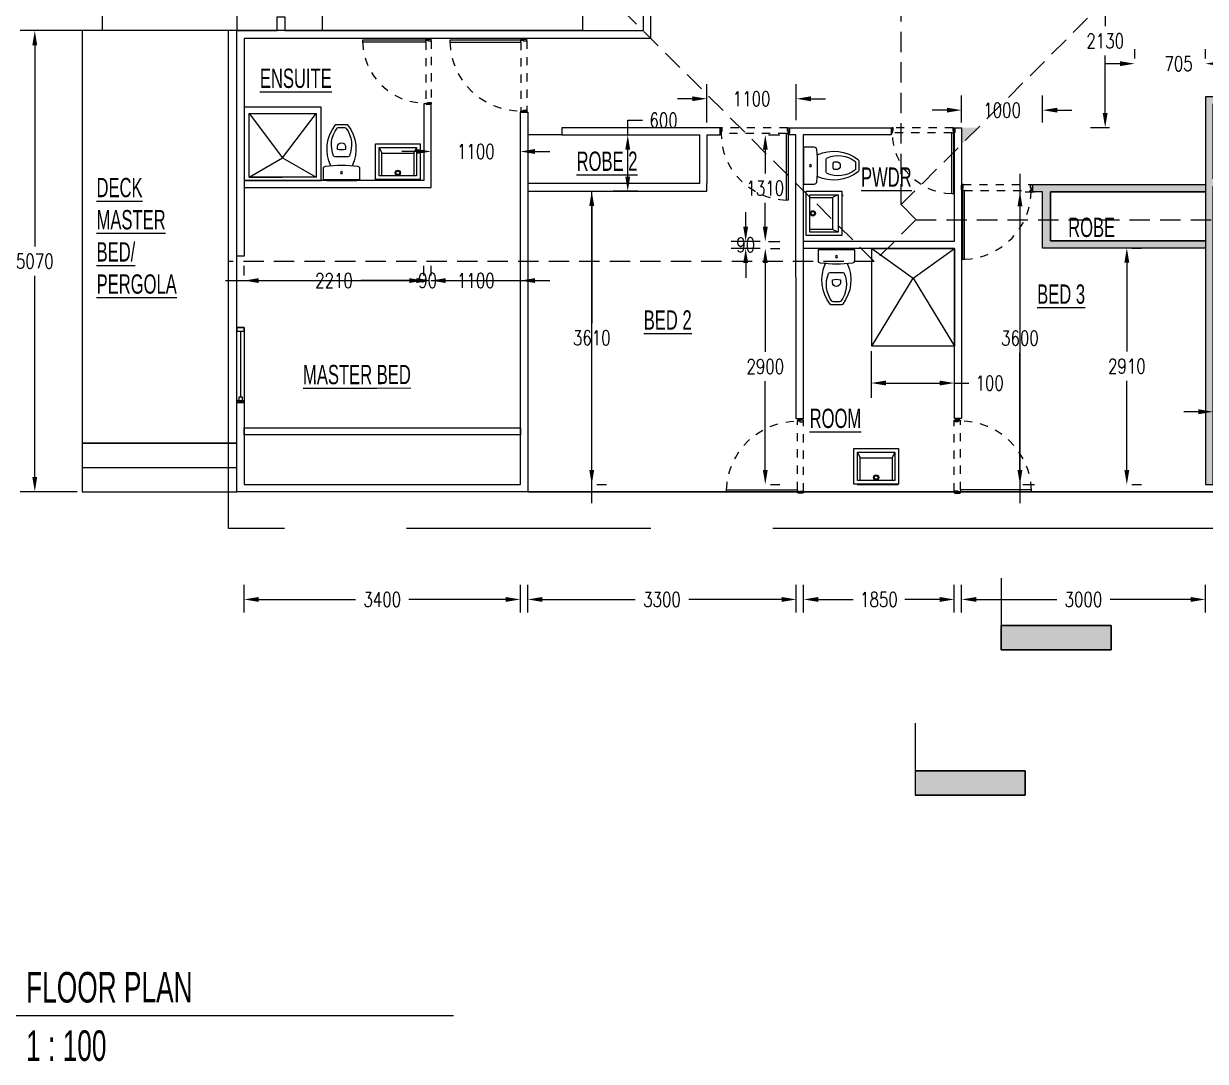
# Model space of a CAD drawing. Header units: inches. Extents: x 26998 to 46838, y -509 to 4343.
# Drawn here: x 38008.76 to 38023.27, y 891.99 to 904.74 of the extents above; entities that cross this region are included whole.
import ezdxf

# ---------------------------------------------------------------- set-up
doc = ezdxf.new("R2010")
doc.units = ezdxf.units.IN
doc.header["$LTSCALE"] = 0.5
doc.header["$MEASUREMENT"] = 0
for name, pattern in [('ACAD_ISO08W100', [36, 24, -3, 6, -3]), ('DASHED', [0.75, 0.5, -0.25]), ('HIDDEN2', [0.1875, 0.125, -0.0625]), ('HIDDEN4', [0.09375, 0.0625, -0.03125])]:
    doc.linetypes.add(name, pattern=pattern)
doc.layers.get('Defpoints').update_dxf_attribs({"color": 140})
for name, color, linetype in [('A-MUROS', 1, 'Continuous'), ('A-NOMBRE_MATERIAL', 4, 'Continuous'), ('NUEVO DIBUJO', 2, 'Continuous'), ('OP-PROY 1', 8, 'HIDDEN4'), ('OP-PROY 2', 1, 'HIDDEN4')]:
    doc.layers.add(name, color=color, linetype=linetype)
doc.styles.get("Standard").update_dxf_attribs({"font": 'romans.shx', "width": 0.75})
doc.dimstyles.get("Standard").update_dxf_attribs({"dimtxt": 0.18, "dimasz": 0.18, "dimexe": 0.18, "dimexo": 0.0625, "dimgap": 0.09, "dimtad": 0, "dimtih": 1, "dimtoh": 1, "dimdec": 4, "dimzin": 0, "dimdsep": 46, "dimtxsty": 'Standard', "dimcen": 0.09, "dimadec": 0, "dimazin": 0, "dimtfac": 1, "dimtdec": 4, "dimtofl": 0, "dimtmove": 0, "dimatfit": 3, "dimfxl": 1, "dimtolj": 1, "dimtzin": 0, "dimarcsym": 0})

# ---------------------------------------------------------------- blocks, each defined once
blk = doc.blocks.new('wc')
at = {"layer": 'A-NOMBRE_MATERIAL'}
blk.add_lwpolyline([(3815.26, 8922.86, 0.282054), (3792.38, 8920.24, 0.230623), (3792.04, 8919.53), (3792.04, 8914.14, 0.230623), (3792.38, 8913.44, 0.282054), (3815.26, 8910.81)], format="xyb", dxfattribs=at)
for points in [[(3815.56, 8925.92, -0.379717), (3816.89, 8927.1), (3822.83, 8927.1), (3822.83, 8906.58), (3816.89, 8906.58, -0.379717), (3815.56, 8907.76, -0.059669)], [(3809.66, 8912.45, 0.301967), (3810.2, 8913.27), (3810.2, 8920.41, 0.301967), (3809.66, 8921.23, 0.26573), (3794.18, 8919.34, 0.236687), (3793.83, 8918.62), (3793.83, 8915.06, 0.236687), (3794.18, 8914.34, 0.26573)], [(3804.59, 8914.61), (3806.07, 8914.61, 0.131931), (3806.07, 8919.07), (3804.59, 8919.07, 1)]]:
    blk.add_lwpolyline(points, format="xyb", close=True, dxfattribs=at)
blk.add_circle((3819, 8916.83), 0.567, dxfattribs=at)
blk.add_arc((3891.4, 8916.84), 76.38, 172.2786, 172.2821, dxfattribs=at)
blk = doc.blocks.new('lavabo')
at = {"layer": 'A-NOMBRE_MATERIAL'}
for p, q in [((3727.56, 8883.29), (3746.3, 8883.29)), ((3727.56, 8868.29), (3727.56, 8883.29)), ((3729.06, 8881.79), (3744.8, 8881.79)), ((3729.06, 8869.79), (3729.06, 8881.79)), ((3730.17, 8872.22), (3730.17, 8881.79)), ((3743.7, 8881.79), (3743.7, 8872.22)), ((3744.8, 8881.79), (3744.8, 8869.79)), ((3746.3, 8883.29), (3746.3, 8868.29)), ((3729.06, 8869.79), (3730.17, 8872.22)), ((3743.7, 8872.22), (3730.17, 8872.22)), ((3744.8, 8869.79), (3743.7, 8872.22)), ((3746.3, 8868.29), (3727.56, 8868.29)), ((3744.8, 8869.79), (3729.06, 8869.79))]:
    blk.add_line(p, q, dxfattribs=at)
for radius in [1.12, 0.75]:
    blk.add_circle((3736.93, 8880.47), radius, dxfattribs=at)
blk = doc.blocks.new('*D444')
at = {"layer": 'Defpoints', "color": 0, "transparency": 16777216}
for p in [(38022.407, 904.244), (38023.275, 904.244), (38023.275, 904.244)]:
    blk.add_point(p, dxfattribs=at)
at = {"layer": 'NUEVO DIBUJO', "color": 0, "lineweight": -2, "transparency": 16777216}
for p, q in [((38022.407, 904.307), (38022.407, 904.424)), ((38023.275, 904.307), (38023.275, 904.424)), ((38022.227, 904.244), (38022.047, 904.244)), ((38023.455, 904.244), (38023.635, 904.244))]:
    blk.add_line(p, q, dxfattribs=at)
at = {"layer": 'NUEVO DIBUJO', "color": 0, "transparency": 16777216}
for points in [[(38022.227, 904.274), (38022.227, 904.214), (38022.407, 904.244)], [(38023.455, 904.274), (38023.455, 904.214), (38023.275, 904.244)]]:
    blk.add_solid(points, dxfattribs=at)
at = {"layer": 'NUEVO DIBUJO', "color": 0, "transparency": 16777216, "insert": (38022.945, 904.244), "char_height": 0.18, "attachment_point": 5}
blk.add_mtext('\\A1;705', dxfattribs=at)
blk = doc.blocks.new('*D445')
at = {"layer": 'Defpoints', "color": 0, "transparency": 16777216}
for p in [(38022.31, 901.979), (38022.31, 901.979), (38022.31, 899.073)]:
    blk.add_point(p, dxfattribs=at)
at = {"layer": 'NUEVO DIBUJO', "color": 0, "lineweight": -2, "transparency": 16777216}
for p, q in [((38022.373, 901.979), (38022.49, 901.979)), ((38022.31, 901.799), (38022.31, 900.706)), ((38022.31, 899.253), (38022.31, 900.346)), ((38022.373, 899.073), (38022.49, 899.073))]:
    blk.add_line(p, q, dxfattribs=at)
at = {"layer": 'NUEVO DIBUJO', "color": 0, "transparency": 16777216}
for points in [[(38022.28, 901.799), (38022.34, 901.799), (38022.31, 901.979)], [(38022.28, 899.253), (38022.34, 899.253), (38022.31, 899.073)]]:
    blk.add_solid(points, dxfattribs=at)
at = {"layer": 'NUEVO DIBUJO', "color": 0, "transparency": 16777216, "insert": (38022.31, 900.526), "char_height": 0.18, "attachment_point": 5}
blk.add_mtext('\\A1;2910', dxfattribs=at)
blk = doc.blocks.new('*D448')
at = {"layer": 'Defpoints', "color": 0, "transparency": 16777216}
for p in [(38014.861, 903.165), (38013.764, 902.905), (38014.861, 902.905)]:
    blk.add_point(p, dxfattribs=at)
at = {"layer": 'NUEVO DIBUJO', "color": 0, "lineweight": -2, "transparency": 16777216}
for p, q in [((38013.764, 902.968), (38013.764, 903.345)), ((38014.861, 902.968), (38014.861, 903.345)), ((38013.584, 903.165), (38013.404, 903.165)), ((38015.041, 903.165), (38015.221, 903.165))]:
    blk.add_line(p, q, dxfattribs=at)
at = {"layer": 'NUEVO DIBUJO', "color": 0, "transparency": 16777216}
for points in [[(38013.584, 903.195), (38013.584, 903.135), (38013.764, 903.165)], [(38015.041, 903.195), (38015.041, 903.135), (38014.861, 903.165)]]:
    blk.add_solid(points, dxfattribs=at)
at = {"layer": 'NUEVO DIBUJO', "color": 0, "transparency": 16777216, "insert": (38014.313, 903.165), "char_height": 0.18, "attachment_point": 5}
blk.add_mtext('\\A1;1100', dxfattribs=at)
blk = doc.blocks.new('*D449')
at = {"layer": 'Defpoints', "color": 0, "transparency": 16777216}
for p in [(38020.997, 902.67), (38020.997, 902.67), (38020.969, 899.073)]:
    blk.add_point(p, dxfattribs=at)
at = {"layer": 'NUEVO DIBUJO', "color": 0, "lineweight": -2, "transparency": 16777216}
for p, q in [((38021.06, 902.67), (38021.177, 902.67)), ((38020.997, 902.49), (38020.997, 901.052)), ((38020.997, 899.253), (38020.997, 900.692)), ((38021.031, 899.073), (38021.177, 899.073))]:
    blk.add_line(p, q, dxfattribs=at)
at = {"layer": 'NUEVO DIBUJO', "color": 0, "transparency": 16777216}
for points in [[(38020.967, 902.49), (38021.027, 902.49), (38020.997, 902.67)], [(38020.967, 899.253), (38021.027, 899.253), (38020.997, 899.073)]]:
    blk.add_solid(points, dxfattribs=at)
at = {"layer": 'NUEVO DIBUJO', "color": 0, "transparency": 16777216, "insert": (38020.997, 900.872), "char_height": 0.18, "attachment_point": 5}
blk.add_mtext('\\A1;3600', dxfattribs=at)
blk = doc.blocks.new('*D521')
at = {"layer": 'Defpoints', "color": 0, "transparency": 16777216}
for p in [(38021.276, 903.673), (38020.28, 903.457), (38021.276, 903.457)]:
    blk.add_point(p, dxfattribs=at)
at = {"layer": 'NUEVO DIBUJO', "color": 0, "lineweight": -2, "transparency": 16777216}
for p, q in [((38020.28, 903.52), (38020.28, 903.853)), ((38021.276, 903.52), (38021.276, 903.853)), ((38020.1, 903.673), (38019.92, 903.673)), ((38021.456, 903.673), (38021.636, 903.673))]:
    blk.add_line(p, q, dxfattribs=at)
at = {"layer": 'NUEVO DIBUJO', "color": 0, "transparency": 16777216}
for points in [[(38020.1, 903.703), (38020.1, 903.643), (38020.28, 903.673)], [(38021.456, 903.703), (38021.456, 903.643), (38021.276, 903.673)]]:
    blk.add_solid(points, dxfattribs=at)
at = {"layer": 'NUEVO DIBUJO', "color": 0, "transparency": 16777216, "insert": (38020.778, 903.673), "char_height": 0.18, "attachment_point": 5}
blk.add_mtext('\\A1;1000', dxfattribs=at)
blk = doc.blocks.new('*D450')
at = {"layer": 'Defpoints', "color": 0, "transparency": 16777216}
for p in [(38018.25, 903.813), (38017.152, 903.457), (38018.25, 903.486)]:
    blk.add_point(p, dxfattribs=at)
at = {"layer": 'NUEVO DIBUJO', "color": 0, "lineweight": -2, "transparency": 16777216}
for p, q in [((38017.152, 903.52), (38017.152, 903.993)), ((38018.25, 903.548), (38018.25, 903.993)), ((38016.972, 903.813), (38016.792, 903.813)), ((38018.43, 903.813), (38018.61, 903.813))]:
    blk.add_line(p, q, dxfattribs=at)
at = {"layer": 'NUEVO DIBUJO', "color": 0, "transparency": 16777216}
for points in [[(38016.972, 903.843), (38016.972, 903.783), (38017.152, 903.813)], [(38018.43, 903.843), (38018.43, 903.783), (38018.25, 903.813)]]:
    blk.add_solid(points, dxfattribs=at)
at = {"layer": 'NUEVO DIBUJO', "color": 0, "transparency": 16777216, "insert": (38017.701, 903.813), "char_height": 0.18, "attachment_point": 5}
blk.add_mtext('\\A1;1100', dxfattribs=at)
blk = doc.blocks.new('*D453')
at = {"layer": 'Defpoints', "color": 0, "transparency": 16777216}
for p in [(38011.467, 901.579), (38013.675, 901.579), (38013.675, 901.579)]:
    blk.add_point(p, dxfattribs=at)
at = {"layer": 'NUEVO DIBUJO', "color": 0, "lineweight": -2, "transparency": 16777216}
for p, q in [((38011.467, 901.642), (38011.467, 901.759)), ((38013.675, 901.642), (38013.675, 901.759)), ((38011.647, 901.579), (38012.243, 901.579)), ((38013.495, 901.579), (38012.899, 901.579))]:
    blk.add_line(p, q, dxfattribs=at)
at = {"layer": 'NUEVO DIBUJO', "color": 0, "transparency": 16777216}
for points in [[(38011.647, 901.609), (38011.647, 901.549), (38011.467, 901.579)], [(38013.495, 901.609), (38013.495, 901.549), (38013.675, 901.579)]]:
    blk.add_solid(points, dxfattribs=at)
at = {"layer": 'NUEVO DIBUJO', "color": 0, "transparency": 16777216, "insert": (38012.571, 901.579), "char_height": 0.18, "attachment_point": 5}
blk.add_mtext('\\A1;2210', dxfattribs=at)
blk = doc.blocks.new('*D454')
at = {"layer": 'Defpoints', "color": 0, "transparency": 16777216}
for p in [(38013.675, 901.579), (38013.764, 901.579), (38013.764, 901.579)]:
    blk.add_point(p, dxfattribs=at)
at = {"layer": 'NUEVO DIBUJO', "color": 0, "lineweight": -2, "transparency": 16777216}
for p, q in [((38013.675, 901.642), (38013.675, 901.759)), ((38013.764, 901.642), (38013.764, 901.759)), ((38013.495, 901.579), (38013.315, 901.579)), ((38013.944, 901.579), (38014.124, 901.579))]:
    blk.add_line(p, q, dxfattribs=at)
at = {"layer": 'NUEVO DIBUJO', "color": 0, "transparency": 16777216}
for points in [[(38013.495, 901.609), (38013.495, 901.549), (38013.675, 901.579)], [(38013.944, 901.609), (38013.944, 901.549), (38013.764, 901.579)]]:
    blk.add_solid(points, dxfattribs=at)
at = {"layer": 'NUEVO DIBUJO', "color": 0, "transparency": 16777216, "insert": (38013.72, 901.579), "char_height": 0.18, "width": 0.54591, "attachment_point": 5}
blk.add_mtext('\\A1;90', dxfattribs=at)
blk = doc.blocks.new('*D522')
at = {"layer": 'Defpoints', "color": 0, "transparency": 16777216}
for p in [(38013.764, 901.579), (38014.861, 901.579), (38014.861, 901.579)]:
    blk.add_point(p, dxfattribs=at)
at = {"layer": 'NUEVO DIBUJO', "color": 0, "lineweight": -2, "transparency": 16777216}
for p, q in [((38013.764, 901.642), (38013.764, 901.759)), ((38014.861, 901.642), (38014.861, 901.759)), ((38013.584, 901.579), (38013.404, 901.579)), ((38015.041, 901.579), (38015.221, 901.579))]:
    blk.add_line(p, q, dxfattribs=at)
at = {"layer": 'NUEVO DIBUJO', "color": 0, "transparency": 16777216}
for points in [[(38013.584, 901.609), (38013.584, 901.549), (38013.764, 901.579)], [(38015.041, 901.609), (38015.041, 901.549), (38014.861, 901.579)]]:
    blk.add_solid(points, dxfattribs=at)
at = {"layer": 'NUEVO DIBUJO', "color": 0, "transparency": 16777216, "insert": (38014.313, 901.579), "char_height": 0.18, "attachment_point": 5}
blk.add_mtext('\\A1;1100', dxfattribs=at)
blk = doc.blocks.new('*D455')
at = {"layer": 'Defpoints', "color": 0, "transparency": 16777216}
for p in [(38015.737, 902.677), (38015.737, 902.677), (38015.737, 899.073)]:
    blk.add_point(p, dxfattribs=at)
at = {"layer": 'NUEVO DIBUJO', "color": 0, "lineweight": -2, "transparency": 16777216}
for p, q in [((38015.8, 902.677), (38015.917, 902.677)), ((38015.737, 902.497), (38015.737, 901.055)), ((38015.737, 899.253), (38015.737, 900.695)), ((38015.8, 899.073), (38015.917, 899.073))]:
    blk.add_line(p, q, dxfattribs=at)
at = {"layer": 'NUEVO DIBUJO', "color": 0, "transparency": 16777216}
for points in [[(38015.707, 902.497), (38015.767, 902.497), (38015.737, 902.677)], [(38015.707, 899.253), (38015.767, 899.253), (38015.737, 899.073)]]:
    blk.add_solid(points, dxfattribs=at)
at = {"layer": 'NUEVO DIBUJO', "color": 0, "transparency": 16777216, "insert": (38015.737, 900.875), "char_height": 0.18, "attachment_point": 5}
blk.add_mtext('\\A1;3610', dxfattribs=at)
blk = doc.blocks.new('*D523')
at = {"layer": 'Defpoints', "color": 0, "transparency": 16777216}
for p in [(38015.737, 903.368), (38016.179, 903.368), (38016.365, 902.677)]:
    blk.add_point(p, dxfattribs=at)
at = {"layer": 'NUEVO DIBUJO', "color": 0, "lineweight": -2, "transparency": 16777216}
for p, q in [((38016.179, 903.368), (38016.179, 903.548)), ((38016.179, 903.548), (38016.359, 903.548)), ((38015.8, 903.368), (38016.359, 903.368)), ((38016.179, 902.857), (38016.179, 903.188)), ((38016.303, 902.677), (38015.999, 902.677))]:
    blk.add_line(p, q, dxfattribs=at)
at = {"layer": 'NUEVO DIBUJO', "color": 0, "transparency": 16777216}
for points in [[(38016.149, 903.188), (38016.209, 903.188), (38016.179, 903.368)], [(38016.149, 902.857), (38016.209, 902.857), (38016.179, 902.677)]]:
    blk.add_solid(points, dxfattribs=at)
at = {"layer": 'NUEVO DIBUJO', "color": 0, "transparency": 16777216, "insert": (38016.619, 903.548), "char_height": 0.18, "attachment_point": 5}
blk.add_mtext('\\A1;600', dxfattribs=at)
blk = doc.blocks.new('*D465')
at = {"layer": 'Defpoints', "color": 0, "transparency": 16777216}
for p in [(38014.861, 897.661), (38011.467, 897.439), (38014.861, 897.439)]:
    blk.add_point(p, dxfattribs=at)
at = {"layer": 'NUEVO DIBUJO', "color": 0, "lineweight": -2, "transparency": 16777216}
for p, q in [((38011.467, 897.502), (38011.467, 897.841)), ((38014.861, 897.502), (38014.861, 897.841)), ((38011.647, 897.661), (38012.836, 897.661)), ((38014.681, 897.661), (38013.492, 897.661))]:
    blk.add_line(p, q, dxfattribs=at)
at = {"layer": 'NUEVO DIBUJO', "color": 0, "transparency": 16777216}
for points in [[(38011.647, 897.691), (38011.647, 897.631), (38011.467, 897.661)], [(38014.681, 897.691), (38014.681, 897.631), (38014.861, 897.661)]]:
    blk.add_solid(points, dxfattribs=at)
at = {"layer": 'NUEVO DIBUJO', "color": 0, "transparency": 16777216, "insert": (38013.164, 897.661), "char_height": 0.18, "attachment_point": 5}
blk.add_mtext('\\A1;3400', dxfattribs=at)
blk = doc.blocks.new('*D466')
at = {"layer": 'Defpoints', "color": 0, "transparency": 16777216}
for p in [(38018.25, 897.661), (38014.951, 897.439), (38018.25, 897.439)]:
    blk.add_point(p, dxfattribs=at)
at = {"layer": 'NUEVO DIBUJO', "color": 0, "lineweight": -2, "transparency": 16777216}
for p, q in [((38014.951, 897.502), (38014.951, 897.841)), ((38018.25, 897.502), (38018.25, 897.841)), ((38015.131, 897.661), (38016.272, 897.661)), ((38018.07, 897.661), (38016.928, 897.661))]:
    blk.add_line(p, q, dxfattribs=at)
at = {"layer": 'NUEVO DIBUJO', "color": 0, "transparency": 16777216}
for points in [[(38015.131, 897.691), (38015.131, 897.631), (38014.951, 897.661)], [(38018.07, 897.691), (38018.07, 897.631), (38018.25, 897.661)]]:
    blk.add_solid(points, dxfattribs=at)
at = {"layer": 'NUEVO DIBUJO', "color": 0, "transparency": 16777216, "insert": (38016.6, 897.661), "char_height": 0.18, "attachment_point": 5}
blk.add_mtext('\\A1;3300', dxfattribs=at)
blk = doc.blocks.new('*D467')
at = {"layer": 'Defpoints', "color": 0, "transparency": 16777216}
for p in [(38020.191, 897.661), (38018.339, 897.439), (38020.191, 897.439)]:
    blk.add_point(p, dxfattribs=at)
at = {"layer": 'NUEVO DIBUJO', "color": 0, "lineweight": -2, "transparency": 16777216}
for p, q in [((38018.339, 897.502), (38018.339, 897.841)), ((38020.191, 897.502), (38020.191, 897.841)), ((38018.519, 897.661), (38018.947, 897.661)), ((38020.011, 897.661), (38019.583, 897.661))]:
    blk.add_line(p, q, dxfattribs=at)
at = {"layer": 'NUEVO DIBUJO', "color": 0, "transparency": 16777216}
for points in [[(38018.519, 897.691), (38018.519, 897.631), (38018.339, 897.661)], [(38020.011, 897.691), (38020.011, 897.631), (38020.191, 897.661)]]:
    blk.add_solid(points, dxfattribs=at)
at = {"layer": 'NUEVO DIBUJO', "color": 0, "transparency": 16777216, "insert": (38019.265, 897.661), "char_height": 0.18, "attachment_point": 5}
blk.add_mtext('\\A1;1850', dxfattribs=at)
blk = doc.blocks.new('*D468')
at = {"layer": 'Defpoints', "color": 0, "transparency": 16777216}
for p in [(38023.275, 897.661), (38020.28, 897.439), (38023.275, 897.439)]:
    blk.add_point(p, dxfattribs=at)
at = {"layer": 'NUEVO DIBUJO', "color": 0, "lineweight": -2, "transparency": 16777216}
for p, q in [((38020.28, 897.502), (38020.28, 897.841)), ((38023.275, 897.502), (38023.275, 897.841)), ((38020.46, 897.661), (38021.449, 897.661)), ((38023.095, 897.661), (38022.105, 897.661))]:
    blk.add_line(p, q, dxfattribs=at)
at = {"layer": 'NUEVO DIBUJO', "color": 0, "transparency": 16777216}
for points in [[(38020.46, 897.691), (38020.46, 897.631), (38020.28, 897.661)], [(38023.095, 897.691), (38023.095, 897.631), (38023.275, 897.661)]]:
    blk.add_solid(points, dxfattribs=at)
at = {"layer": 'NUEVO DIBUJO', "color": 0, "transparency": 16777216, "insert": (38021.777, 897.661), "char_height": 0.18, "attachment_point": 5}
blk.add_mtext('\\A1;3000', dxfattribs=at)
blk = doc.blocks.new('*D471')
at = {"layer": 'Defpoints', "color": 0, "transparency": 16777216}
for p in [(38023.37, 899.967), (38024.429, 899.967), (38024.429, 899.967)]:
    blk.add_point(p, dxfattribs=at)
at = {"layer": 'NUEVO DIBUJO', "color": 0, "lineweight": -2, "transparency": 16777216}
for p, q in [((38023.37, 900.03), (38023.37, 900.147)), ((38024.429, 900.03), (38024.429, 900.147)), ((38023.19, 899.967), (38023.01, 899.967)), ((38024.609, 899.967), (38024.789, 899.967))]:
    blk.add_line(p, q, dxfattribs=at)
at = {"layer": 'NUEVO DIBUJO', "color": 0, "transparency": 16777216}
for points in [[(38023.19, 899.997), (38023.19, 899.937), (38023.37, 899.967)], [(38024.609, 899.997), (38024.609, 899.937), (38024.429, 899.967)]]:
    blk.add_solid(points, dxfattribs=at)
at = {"layer": 'NUEVO DIBUJO', "color": 0, "transparency": 16777216, "insert": (38023.9, 899.967), "char_height": 0.18, "attachment_point": 5}
blk.add_mtext('\\A1;1065', dxfattribs=at)
blk = doc.blocks.new('*D477')
at = {"layer": 'Defpoints', "color": 0, "transparency": 16777216}
for p in [(38022.044, 905.589), (38022.158, 905.589), (38022.158, 903.457)]:
    blk.add_point(p, dxfattribs=at)
at = {"layer": 'NUEVO DIBUJO', "color": 0, "lineweight": -2, "transparency": 16777216}
for p, q in [((38022.096, 905.589), (38021.864, 905.589)), ((38022.044, 905.409), (38022.044, 904.703)), ((38022.044, 903.637), (38022.044, 904.343)), ((38022.096, 903.457), (38021.864, 903.457))]:
    blk.add_line(p, q, dxfattribs=at)
at = {"layer": 'NUEVO DIBUJO', "color": 0, "transparency": 16777216}
for points in [[(38022.014, 905.409), (38022.074, 905.409), (38022.044, 905.589)], [(38022.014, 903.637), (38022.074, 903.637), (38022.044, 903.457)]]:
    blk.add_solid(points, dxfattribs=at)
at = {"layer": 'NUEVO DIBUJO', "color": 0, "transparency": 16777216, "insert": (38022.044, 904.523), "char_height": 0.18, "attachment_point": 5}
blk.add_mtext('\\A1;2130', dxfattribs=at)
blk = doc.blocks.new('*D479')
at = {"layer": 'Defpoints', "color": 0, "transparency": 16777216}
for p in [(38017.869, 901.973), (38017.869, 901.973), (38017.869, 899.073)]:
    blk.add_point(p, dxfattribs=at)
at = {"layer": 'NUEVO DIBUJO', "color": 0, "lineweight": -2, "transparency": 16777216}
for p, q in [((38017.931, 901.973), (38018.049, 901.973)), ((38017.869, 901.793), (38017.869, 900.703)), ((38017.869, 899.253), (38017.869, 900.343)), ((38017.931, 899.073), (38018.049, 899.073))]:
    blk.add_line(p, q, dxfattribs=at)
at = {"layer": 'NUEVO DIBUJO', "color": 0, "transparency": 16777216}
for points in [[(38017.839, 901.793), (38017.899, 901.793), (38017.869, 901.973)], [(38017.839, 899.253), (38017.899, 899.253), (38017.869, 899.073)]]:
    blk.add_solid(points, dxfattribs=at)
at = {"layer": 'NUEVO DIBUJO', "color": 0, "transparency": 16777216, "insert": (38017.869, 900.523), "char_height": 0.18, "attachment_point": 5}
blk.add_mtext('\\A1;2900', dxfattribs=at)
blk = doc.blocks.new('*D480')
at = {"layer": 'Defpoints', "color": 0, "transparency": 16777216}
for p in [(38017.844, 903.368), (38017.869, 903.368), (38017.844, 902.061)]:
    blk.add_point(p, dxfattribs=at)
at = {"layer": 'NUEVO DIBUJO', "color": 0, "lineweight": -2, "transparency": 16777216}
for p, q in [((38017.907, 903.368), (38018.049, 903.368)), ((38017.869, 903.188), (38017.869, 902.895)), ((38017.869, 902.241), (38017.869, 902.535)), ((38017.907, 902.061), (38018.049, 902.061))]:
    blk.add_line(p, q, dxfattribs=at)
at = {"layer": 'NUEVO DIBUJO', "color": 0, "transparency": 16777216}
for points in [[(38017.839, 903.188), (38017.899, 903.188), (38017.869, 903.368)], [(38017.839, 902.241), (38017.899, 902.241), (38017.869, 902.061)]]:
    blk.add_solid(points, dxfattribs=at)
at = {"layer": 'NUEVO DIBUJO', "color": 0, "transparency": 16777216, "insert": (38017.869, 902.715), "char_height": 0.18, "attachment_point": 5}
blk.add_mtext('\\A1;1310', dxfattribs=at)
blk = doc.blocks.new('*D481')
at = {"layer": 'Defpoints', "color": 0, "transparency": 16777216}
for p in [(38017.869, 902.061), (38017.628, 901.973), (38017.869, 901.973)]:
    blk.add_point(p, dxfattribs=at)
at = {"layer": 'NUEVO DIBUJO', "color": 0, "lineweight": -2, "transparency": 16777216}
for p, q in [((38017.628, 902.241), (38017.628, 902.421)), ((38017.806, 902.061), (38017.448, 902.061)), ((38017.806, 901.973), (38017.448, 901.973)), ((38017.628, 901.793), (38017.628, 901.613))]:
    blk.add_line(p, q, dxfattribs=at)
at = {"layer": 'NUEVO DIBUJO', "color": 0, "transparency": 16777216}
for points in [[(38017.598, 902.241), (38017.658, 902.241), (38017.628, 902.061)], [(38017.598, 901.793), (38017.658, 901.793), (38017.628, 901.973)]]:
    blk.add_solid(points, dxfattribs=at)
at = {"layer": 'NUEVO DIBUJO', "color": 0, "transparency": 16777216, "insert": (38017.628, 902.017), "char_height": 0.18, "attachment_point": 5}
blk.add_mtext('\\A1;90', dxfattribs=at)
blk = doc.blocks.new('*D482')
at = {"layer": 'Defpoints', "color": 0, "transparency": 16777216}
for p in [(38019.17, 900.773), (38020.191, 900.773), (38020.191, 900.32)]:
    blk.add_point(p, dxfattribs=at)
at = {"layer": 'NUEVO DIBUJO', "color": 0, "lineweight": -2, "transparency": 16777216}
for p, q in [((38019.17, 900.711), (38019.17, 900.14)), ((38020.191, 900.711), (38020.191, 900.14)), ((38019.35, 900.32), (38020.011, 900.32)), ((38020.191, 900.32), (38020.371, 900.32))]:
    blk.add_line(p, q, dxfattribs=at)
at = {"layer": 'NUEVO DIBUJO', "color": 0, "transparency": 16777216}
for points in [[(38019.35, 900.35), (38019.35, 900.29), (38019.17, 900.32)], [(38020.011, 900.35), (38020.011, 900.29), (38020.191, 900.32)]]:
    blk.add_solid(points, dxfattribs=at)
at = {"layer": 'NUEVO DIBUJO', "color": 0, "transparency": 16777216, "insert": (38020.625, 900.32), "char_height": 0.18, "attachment_point": 5}
blk.add_mtext('\\A1;100', dxfattribs=at)
blk = doc.blocks.new('P-0')
for points in [[(-0.014, 1.259), (-0.047, 1.259), (-0.047, 0.1), (-0.014, 0.1)], [(-1.194, 0.01), (-1.188, 0.01), (-1.188, 0.09), (-1.194, 0.09)], [(-1.188, 0.1), (-1.174, 0.1), (-1.174, 0.062), (-1.161, 0.062), (-1.161, 0.016), (-1.161, 0), (-1.188, 0)], [(0, 0.1), (-0.014, 0.1), (-0.014, 0.062), (-0.026, 0.062), (-0.026, 0.016), (-0.026, 0), (0, 0)], [(0, 0.01), (0.006, 0.01), (0.006, 0.09), (0, 0.09)]]:
    blk.add_lwpolyline(points, close=True)
at = {"layer": 'OP-PROY 1', "linetype": 'HIDDEN4'}
blk.add_arc((-0.013, 0.1), 1.16, 91.6414, 179.9839, dxfattribs=at)
at = {"layer": 'OP-PROY 2', "linetype": 'HIDDEN2'}
for p, q in [((-0.047, 0.1), (-1.174, 0.1)), ((-0.026, 0), (-1.161, 0))]:
    blk.add_line(p, q, dxfattribs=at)
blk = doc.blocks.new('*D524')
at = {"layer": 'Defpoints', "color": 0, "transparency": 16777216}
for p in [(38008.895, 904.65), (38009.729, 904.65), (38009.477, 898.984)]:
    blk.add_point(p, dxfattribs=at)
at = {"layer": 'NUEVO DIBUJO', "color": 0, "lineweight": -2, "transparency": 16777216}
for p, q in [((38009.666, 904.65), (38008.715, 904.65)), ((38008.895, 904.47), (38008.895, 901.997)), ((38008.895, 899.164), (38008.895, 901.637)), ((38009.414, 898.984), (38008.715, 898.984))]:
    blk.add_line(p, q, dxfattribs=at)
at = {"layer": 'NUEVO DIBUJO', "color": 0, "transparency": 16777216}
for points in [[(38008.865, 904.47), (38008.925, 904.47), (38008.895, 904.65)], [(38008.865, 899.164), (38008.925, 899.164), (38008.895, 898.984)]]:
    blk.add_solid(points, dxfattribs=at)
at = {"layer": 'NUEVO DIBUJO', "color": 0, "transparency": 16777216, "insert": (38008.895, 901.817), "char_height": 0.18, "attachment_point": 5}
blk.add_mtext('\\A1;5070', dxfattribs=at)

msp = doc.modelspace()

# ---------------------------------------------------------------- hatches: boundary and pattern name
at = {"layer": 'A-MUROS'}
h = msp.add_hatch(color=256, dxfattribs=at)
h.dxf.hatch_style = 1
h.paths.add_polyline_path([(38023.3699156, 899.0730025), (38023.3699156, 902.7401851), (38023.9535354, 902.7401851), (38023.9535354, 902.829062), (38023.3699156, 902.829062), (38023.3699156, 903.7491549), (38024.7784566, 903.7491549), (38024.7784566, 902.829062), (38024.6768403, 902.829062), (38024.6768403, 902.7401851), (38024.8673335, 902.7401851), (38024.8673335, 903.8378819), (38023.2747439, 903.8378819), (38023.2747439, 899.0730025)])
edge = h.paths.add_edge_path()
edge.add_line((38023.2747439, 902.6703426), (38021.3713101, 902.6703426))
edge.add_line((38021.3713101, 902.6703426), (38021.3713101, 902.0676885))
edge.add_line((38021.3713101, 902.0676885), (38023.2747439, 902.0676885))
edge.add_line((38023.2747439, 902.0676885), (38023.2747439, 901.9789615))
edge.add_line((38023.2747439, 901.9789615), (38021.2759885, 901.9789615))
edge.add_line((38021.2759885, 901.9789615), (38021.2759885, 902.6703426))
edge.add_line((38021.2759885, 902.6703426), (38021.1556375, 902.6703426))
edge.add_line((38021.1556375, 902.6703426), (38021.1556375, 902.7592195))
edge.add_line((38021.1556375, 902.7592195), (38023.2747439, 902.7592195))
h = msp.add_hatch(color=256, dxfattribs=at)
h.dxf.hatch_style = 1
h.paths.add_polyline_path([(38023.2747439, 902.7592195), (38021.1556375, 902.7592195), (38021.1556375, 902.6703426), (38021.2759885, 902.6703426), (38021.2759885, 902.3259448), (38021.3713101, 902.3259643), (38021.3713101, 902.6703426), (38023.2747439, 902.6703426)], flags=17)
h.paths.add_polyline_path([(38023.2747439, 902.0676885), (38021.3713101, 902.0676885), (38021.3713101, 902.3259643), (38021.2759885, 902.3259448), (38021.2759885, 901.9789615), (38023.2747439, 901.9789615)], flags=17)
edge = h.paths.add_edge_path()
edge.add_line((38023.2747439, 902.6703426), (38021.3713101, 902.6703426))
edge.add_line((38021.3713101, 902.6703426), (38021.3713101, 902.0676885))
edge.add_line((38021.3713101, 902.0676885), (38023.2747439, 902.0676885))
edge.add_line((38023.2747439, 902.0676885), (38023.2747439, 901.9789615))
edge.add_line((38023.2747439, 901.9789615), (38021.2759885, 901.9789615))
edge.add_line((38021.2759885, 901.9789615), (38021.2759885, 902.6703426))
edge.add_line((38021.2759885, 902.6703426), (38021.1556375, 902.6703426))
edge.add_line((38021.1556375, 902.6703426), (38021.1556375, 902.7592195))
edge.add_line((38021.1556375, 902.7592195), (38023.2747439, 902.7592195))
h.paths.add_polyline_path([(38021.5092888, 901.9808788), (38022.3975576, 901.9817169), (38022.3970919, 902.4753434), (38021.508823, 902.4745053)], flags=24)
at = {"layer": 'NUEVO DIBUJO', "true_color": 0x636466}
h = msp.add_hatch(color=251, dxfattribs=at)
h.dxf.hatch_style = 1
h.paths.add_polyline_path([(38020.4829518, 903.4570453), (38020.2799081, 903.4570453), (38020.2799081, 903.2539931)])
h = msp.add_hatch(color=251, dxfattribs=at)
h.dxf.hatch_style = 1
h.paths.add_polyline_path([(38022.1193464, 897.3401126), (38020.7679084, 897.3401126), (38020.7679084, 897.041858), (38022.1193464, 897.041858)])
h = msp.add_hatch(color=251, dxfattribs=at)
h.dxf.hatch_style = 1
h.paths.add_polyline_path([(38021.0607081, 895.5560191), (38019.7092701, 895.5560191), (38019.7092701, 895.2577645), (38021.0607081, 895.2577645)])

# ---------------------------------------------------------------- linework, layer by layer
at = {"color": 7}
for p, q in [((38018.3385555, 903.1716801), (38018.3385555, 903.1273166)), ((38018.3385555, 903.1336114), (38018.3385555, 902.8480963)), ((38012.4821692, 902.8100277), (38012.5265926, 902.8100277)), ((38012.5204027, 902.8100277), (38012.8122126, 902.8100277)), ((38012.8122126, 902.8100277), (38012.8502214, 902.8100277)), ((38018.3385555, 902.8480963), (38018.3385555, 902.8100277)), ((38018.6177757, 901.9725168), (38018.5795572, 901.9725168)), ((38018.5860019, 901.8139472), (38018.6177757, 901.8139472)), ((38018.9983126, 899.0730025), (38019.4996501, 899.0730025))]:
    msp.add_line(p, q, dxfattribs=at)
at = {"color": 0}
for p, q in [((38018.3385555, 903.1652354), (38018.3385555, 903.1716801)), ((38018.3385555, 903.1590904), (38018.3385555, 903.1652354)), ((38018.3385555, 903.1526457), (38018.3385555, 903.1590904)), ((38018.3385555, 903.146201), (38018.3385555, 903.1526457)), ((38018.3385555, 903.1336114), (38018.3385555, 903.146201)), ((38018.3385555, 903.1336114), (38018.3385555, 902.8418015)), ((38012.368173, 902.8100277), (38012.4125964, 902.8100277)), ((38012.4885689, 902.8100277), (38012.4821692, 902.8100277)), ((38012.4949687, 902.8100277), (38012.4885689, 902.8100277)), ((38012.5011586, 902.8100277), (38012.4949687, 902.8100277)), ((38012.5076033, 902.8100277), (38012.5011586, 902.8100277)), ((38012.5204027, 902.8100277), (38012.5076033, 902.8100277)), ((38012.5204027, 902.8100277), (38012.8122126, 902.8100277)), ((38012.8184025, 902.8100277), (38012.8122126, 902.8100277)), ((38012.831247, 902.8100277), (38012.8184025, 902.8100277)), ((38012.8376467, 902.8100277), (38012.831247, 902.8100277)), ((38012.8440314, 902.8100277), (38012.8376467, 902.8100277)), ((38012.8440314, 902.8100277), (38012.8440314, 902.8100277)), ((38018.3385555, 902.829062), (38018.3385555, 902.8418015)), ((38018.3385555, 902.8226173), (38018.3385555, 902.829062)), ((38018.3385555, 902.8164724), (38018.3385555, 902.8226173)), ((38018.3385555, 902.8100277), (38018.3385555, 902.8164724)), ((38018.3385555, 902.8100277), (38018.3385555, 902.8100277)), ((38018.8207088, 902.6259791), (38018.8270036, 902.6259791)), ((38018.8270036, 902.6259791), (38018.8207088, 902.6259791)), ((38018.5732624, 901.9725168), (38018.5795572, 901.9725168)), ((38018.5795572, 901.9725168), (38018.5860019, 901.9725168)), ((38018.5860019, 901.9725168), (38018.5922967, 901.9725168)), ((38018.5922967, 901.9725168), (38018.5987414, 901.9725168)), ((38018.5987414, 901.9725168), (38018.6048863, 901.9725168)), ((38011.3782375, 900.1134464), (38011.3782375, 900.0816726)), ((38011.3782375, 900.0816726), (38011.4670694, 900.0816726)), ((38011.4670694, 900.0816726), (38011.3782375, 900.0816726)), ((38011.4036716, 900.1452203), (38011.4036716, 900.1008568)), ((38011.4480801, 900.1452203), (38011.4036716, 900.1452203)), ((38011.4480801, 900.1008568), (38011.4480801, 900.1452203)), ((38011.4670694, 900.0816726), (38011.4670694, 900.1008568)), ((38018.9983126, 899.0730025), (38019.4996501, 899.0730025)), ((38020.7679084, 897.9237774), (38020.7679084, 897.3401126)), ((38022.1193464, 897.3401126), (38020.7679084, 897.3401126)), ((38020.7679084, 897.3401126), (38020.7679084, 897.041858)), ((38020.7679084, 897.041858), (38020.7679084, 897.3401126)), ((38020.7679084, 897.3401126), (38022.1193464, 897.3401126)), ((38022.1193464, 897.041858), (38022.1193464, 897.3401126)), ((38022.1193464, 897.3401126), (38022.1193464, 897.041858)), ((38020.7679084, 897.041858), (38022.1193464, 897.041858)), ((38022.1193464, 897.041858), (38020.7679084, 897.041858)), ((38021.0607081, 895.5560191), (38019.7092701, 895.5560191)), ((38019.7092701, 895.5560191), (38021.0607081, 895.5560191)), ((38021.0607081, 895.2577645), (38021.0607081, 895.5560191)), ((38021.0607081, 895.5560191), (38021.0607081, 895.2577645)), ((38019.7092701, 895.2577645), (38021.0607081, 895.2577645)), ((38021.0607081, 895.2577645), (38019.7092701, 895.2577645))]:
    msp.add_line(p, q, dxfattribs=at)
at = {"color": 174}
msp.add_line((38011.422646, 900.957402), (38011.422646, 900.1452203), dxfattribs=at)
at = {"color": 2}
msp.add_lwpolyline([(38011.4670694, 900.0816726), (38011.3782375, 900.0816726), (38011.3782375, 901.0017655), (38011.4670694, 901.0017655)], close=True, dxfattribs=at)
at = {"layer": 'A-MUROS'}
for p, q in [((38011.276831, 904.6500637), (38009.476831, 904.6500637)), ((38009.476831, 904.6500637), (38009.476831, 898.9841257)), ((38009.476831, 899.5869297), (38011.3782375, 899.5869297)), ((38009.476831, 899.5806348), (38011.3782375, 899.5806348)), ((38009.476831, 899.2841257), (38011.3782375, 899.2841257)), ((38009.476831, 898.9841257), (38011.3782375, 898.9841257))]:
    msp.add_line(p, q, dxfattribs=at)
for points in [[(38009.7286498, 911.4706516), (38015.6229399, 911.4706516), (38015.6229399, 904.6500637), (38009.7286498, 904.6500637)], [(38021.3713101, 902.6703426), (38023.2747439, 902.6703426), (38023.2747439, 902.0676885), (38021.3713101, 902.0676885)], [(38011.4670694, 899.7708284), (38014.8614615, 899.7708284), (38014.8614615, 899.6821014), (38011.4670694, 899.6821014)]]:
    msp.add_lwpolyline(points, close=True, dxfattribs=at)
for points in [[(38011.4670694, 901.8773451), (38011.3782375, 901.8773451), (38011.3782375, 904.6500637), (38011.8731303, 904.6500637), (38011.8731303, 904.8212228), (38011.968302, 904.8212228), (38011.968302, 904.6500637), (38016.3716788, 904.6500637), (38016.3716788, 905.2401281), (38016.4604508, 905.2401281), (38016.4604508, 904.554892), (38011.4670694, 904.554892), (38011.4670694, 901.8773451)], [(38023.3699156, 899.0730025), (38023.3699156, 902.7401851), (38023.9535354, 902.7401851), (38023.9535354, 902.829062), (38023.3699156, 902.829062), (38023.3699156, 903.7491549), (38024.7784566, 903.7491549), (38024.7784566, 902.829062), (38024.6768403, 902.829062), (38024.6768403, 902.7401851), (38024.8673335, 902.7401851), (38024.8673335, 903.8378819), (38023.2747439, 903.8378819), (38023.2747439, 899.0730025), (38023.3699156, 899.0730025)], [(38011.4670694, 902.7211508), (38013.7639295, 902.7211508), (38013.7639295, 903.7491549), (38013.6751576, 903.7491549), (38013.6751576, 902.8100277), (38011.4670694, 902.8100277)], [(38011.3782375, 900.0816726), (38011.4670694, 900.0816726), (38011.4670694, 899.0730025), (38014.8614615, 899.0730025), (38014.8614615, 903.6475385), (38014.9505032, 903.6475385), (38014.9505032, 898.9841257), (38011.3782375, 898.9841257), (38011.3782375, 900.0816726)], [(38017.1519368, 903.3683183), (38017.3148649, 903.3683183), (38017.3148649, 903.4570453), (38015.3707707, 903.4570453), (38015.3707707, 903.3683183), (38017.0631649, 903.3683183)], [(38017.0631649, 902.771959), (38017.0631649, 903.3683183)], [(38017.1519368, 903.3683183), (38017.1519368, 902.771959)], [(38019.4170681, 903.4570453), (38019.4170681, 903.3683183), (38018.3353331, 903.3683183), (38018.3353331, 899.8785897), (38018.2496786, 899.8785897), (38018.2432339, 903.3683183), (38018.1608017, 903.3683183), (38018.1608017, 903.4570453), (38019.4170681, 903.4570453)], [(38018.3385555, 902.0613936), (38020.1911811, 902.0613936), (38020.1911811, 903.4570453), (38020.2799081, 903.4570453), (38020.2799081, 899.8850344), (38020.1911811, 899.8850344), (38020.1911811, 901.9725168), (38018.3385555, 901.9725168), (38018.3385555, 902.0613936)], [(38017.0631649, 902.771959), (38014.9505032, 902.771959), (38014.9505032, 902.6767873), (38017.1519368, 902.6767873), (38017.1519368, 902.771959)], [(38023.2747439, 902.6703426), (38021.3713101, 902.6703426), (38021.3713101, 902.0676885), (38023.2747439, 902.0676885), (38023.2747439, 901.9789615), (38021.2759885, 901.9789615), (38021.2759885, 902.6703426), (38021.1556375, 902.6703426), (38021.1556375, 902.7592195), (38023.2747439, 902.7592195)]]:
    msp.add_lwpolyline(points, dxfattribs=at)
at = {"layer": 'NUEVO DIBUJO', "color": 2, "linetype": 'DASHED'}
for p, q in [((38019.5377188, 902.5117731), (38019.5376439, 910.9313953)), ((38023.1542431, 906.1284472), (38019.5377188, 902.5117731)), ((38019.2080566, 901.8137311), (38015.9212095, 905.0941483)), ((38019.5377188, 902.5117731), (38019.719468, 902.3256258)), ((38019.719468, 902.3256258), (38019.2080566, 901.8137311)), ((38019.719468, 902.3256258), (38029.9620915, 902.3277245))]:
    msp.add_line(p, q, dxfattribs=at)
at = {"layer": 'NUEVO DIBUJO', "color": 2}
for p, q in [((38012.4259078, 906.8453074), (38012.4259078, 904.6500637)), ((38011.3778547, 905.4348468), (38011.3778547, 904.642504)), ((38015.3707707, 903.3683183), (38014.9505032, 903.3683183)), ((38023.2747439, 902.7592195), (38023.2747439, 902.6703426)), ((38023.2747439, 902.0676885), (38023.2747439, 901.9789615)), ((38011.2386574, 901.5790905), (38013.6751576, 901.5790905)), ((38013.7639295, 901.5790905), (38015.0898735, 901.5790905)), ((38006.8961051, 892.5501775), (38014.0385337, 892.5501775))]:
    msp.add_line(p, q, dxfattribs=at)
at = {"layer": 'NUEVO DIBUJO', "color": 2, "linetype": 'ACAD_ISO08W100'}
for p, q in [((38011.276831, 898.5337462), (38011.276831, 904.6500637)), ((38029.9620915, 898.5337462), (38011.276831, 898.5337462))]:
    msp.add_line(p, q, dxfattribs=at)
at = {"layer": 'NUEVO DIBUJO', "linetype": 'ByBlock'}
msp.add_line((38012.368173, 903.7109364), (38011.4670694, 903.7109364), dxfattribs=at)
at = {"layer": 'NUEVO DIBUJO', "color": 1}
for p, q in [((38020.997068, 902.8924598), (38020.997068, 898.8445905)), ((38015.7372059, 898.8445905), (38015.7372059, 902.6767873))]:
    msp.add_line(p, q, dxfattribs=at)
at = {"layer": 'NUEVO DIBUJO', "color": 1, "linetype": 'ACAD_ISO08W100', "lineweight": 30}
msp.add_line((38014.9505032, 898.9841257), (38029.3594373, 898.9841257), dxfattribs=at)
at = {"layer": 'NUEVO DIBUJO', "color": 1}
msp.add_lwpolyline([(38011.3782375, 898.9841257), (38011.3782375, 904.6500637), (38009.476831, 904.6500637)], dxfattribs=at)
at = {"layer": 'NUEVO DIBUJO', "color": 2}
for points in [[(38011.4670694, 902.8100277), (38012.4125964, 902.8100277), (38012.4125964, 903.7109364), (38011.4670694, 903.7109364)], [(38011.5283675, 903.6324584), (38012.3512984, 903.6324584), (38012.3512984, 902.8483606), (38011.5283675, 902.8483606)], [(38020.1911811, 900.7733535), (38019.1771276, 900.7733535), (38019.1771276, 901.9725168), (38020.1911811, 901.9725168)], [(38011.4670694, 901.0017655), (38011.3782375, 901.0017655), (38011.3782375, 900.957402), (38011.4670694, 900.957402)], [(38011.3782375, 900.0816726), (38011.4670694, 900.0816726), (38011.4670694, 900.1008568), (38011.3782375, 900.1008568)], [(38011.4036716, 900.1008568), (38011.4480801, 900.1008568), (38011.4480801, 900.1452203), (38011.4036716, 900.1452203)]]:
    msp.add_lwpolyline(points, close=True, dxfattribs=at)
for points in [[(38011.5283675, 903.6324584), (38011.9398329, 903.087343), (38012.3512984, 903.6324584)], [(38011.5283675, 902.8483606), (38011.9398329, 903.087343), (38012.3512984, 902.8483606)], [(38011.5283675, 902.8483606), (38011.9338308, 902.8483606)], [(38019.1771276, 901.9725168), (38019.6841544, 901.6066579), (38020.1911811, 901.9725168)], [(38019.1771276, 900.7733535), (38019.6841544, 901.6066579), (38020.1911811, 900.7733535)], [(38020.7679084, 897.9237774), (38020.7679084, 897.041858), (38022.1193464, 897.041858), (38022.1193464, 897.3401126), (38020.7679084, 897.3401126)], [(38019.7092701, 896.1396839), (38019.7092701, 895.2577645), (38021.0607081, 895.2577645), (38021.0607081, 895.5560191), (38019.7092701, 895.5560191)]]:
    msp.add_lwpolyline(points, dxfattribs=at)
at = {"layer": 'NUEVO DIBUJO', "color": 2, "linetype": 'DASHED'}
msp.add_lwpolyline([(38019.20784, 901.8139472), (38011.276831, 901.8139472)], dxfattribs=at)

# ---------------------------------------------------------------- block references
for p, xscale, yscale, zscale, rotation in [((38013.7639295, 904.5440389), 0.6691855620336532, 0.6691855620336532, 0.6691855620336532, 90), ((38014.9405345, 904.5453399), 0.7521898488413732, 0.7521898488413732, 0.7521898488413732, 90), ((38018.1608017, 903.4570453), -0.7083599533242624, 0.7083599533242624, 0.7083599533242624, 180), ((38020.19156, 903.4570453), -0.6460550845458665, 0.6460550845458665, 0.6460550845458665, 180), ((38020.2799081, 902.7592195), 0.7290486952795194, 0.7290486952795194, 0.7290486952795194, 180), ((38018.3392869, 898.9706707), -0.7521898488413732, 0.7521898488413732, 0.7521898488413732, 90), ((38020.1904497, 898.9706707), 0.7521898488413732, 0.7521898488413732, 0.7521898488413732, 270)]:
    msp.add_blockref('P-0', p, dxfattribs=dict(xscale=xscale, yscale=yscale, zscale=zscale, rotation=rotation))
at = {"layer": 'A-NOMBRE_MATERIAL', "xscale": -0.02200872553049156, "yscale": 0.02200872553049156, "zscale": 0.02200872553049156}
msp.add_blockref('wc', (38102.4756166, 706.7426092), dxfattribs=at)
at = {"layer": 'A-NOMBRE_MATERIAL'}
for name, p, xscale, yscale, zscale, rotation in [('lavabo', (38277.0032307, 793.6055167), 0.02911449370270588, 0.02911449370270588, 0.02911449370270588, 89.99999999999997), ('wc', (37822.4943738, 817.8215185), -0.02200872553049156, 0.02200872553049156, 0.02200872553049156, 270), ('lavabo', (38128.0299765, 1157.7100086), 0.02911449370270588, 0.02911449370270588, 0.02911449370270588, 179.9999999999999)]:
    msp.add_blockref(name, p, dxfattribs=dict(at, xscale=xscale, yscale=yscale, zscale=zscale, rotation=rotation))
at = {"layer": 'NUEVO DIBUJO'}
for name, p, xscale, yscale, zscale, rotation in [('wc', (38208.911405, 986.956591), -0.02200872553049156, 0.02200872553049156, 0.02200872553049156, 90), ('lavabo', (38122.1535353, 1161.4534541), 0.02911449370270588, 0.02911449370270588, 0.02911449370270588, 179.9999999999999)]:
    msp.add_blockref(name, p, dxfattribs=dict(at, xscale=xscale, yscale=yscale, zscale=zscale, rotation=rotation))

# ---------------------------------------------------------------- texts
at = {"color": 2, "linetype": 'ByBlock', "char_height": 0.375725824, "attachment_point": 1, "rotation": 0.05406191}
for s, insert in [('{\\fArial Narrow|b0|i0|c0|p34;FLOOR PLAN}', (38008.7885328, 893.0832495)), ('{\\fArial Narrow|b0|i0|c0|p34;1 : 100}', (38008.7885328, 892.365659))]:
    msp.add_mtext_dynamic_manual_height_columns(s, width=12.895706027, gutter_width=1.8786291, heights=[0], dxfattribs=dict(at, insert=insert))
at = {"layer": 'NUEVO DIBUJO', "linetype": 'ByBlock', "char_height": 0.237109014, "attachment_point": 1, "rotation": 0.05406191}
for s, insert in [('\\pxql;{\\fArial Narrow|b0|i0|c0|p34;\\LENSUITE}', (38011.6602031, 904.1827238)), ('{\\fArial Narrow|b0|i0|c0|p34;\\LROBE 2}', (38015.5507707, 903.1638657)), ('{\\fArial Narrow|b0|i0|c0|p34;\\LPWDR}', (38019.0447221, 902.9687331)), ('\\pxql;{\\fArial Narrow|b0|i0|c0|p34;\\LDECK\\PMASTER\\PBED/\\PPERGOLA}', (38009.6533387, 902.840259)), ('\\pxql;{\\fArial Narrow|b0|i0|c0|p34;\\LROBE}', (38021.5890809, 902.3512551)), ('{\\fArial Narrow|b0|i0|c0|p34;\\LBED 3}', (38021.2082829, 901.53113)), ('{\\fArial Narrow|b0|i0|c0|p34;\\LBED 2}', (38016.3755843, 901.212642)), ('{\\fArial Narrow|b0|i0|c0|p34;\\LMASTER BED}', (38012.1903999, 900.5423098)), ('{\\fArial Narrow|b0|i0|c0|p34;\\LROOM}', (38018.4135009, 900.004252))]:
    msp.add_mtext_dynamic_manual_height_columns(s, width=1.880817468, gutter_width=1.1855451, heights=[0], dxfattribs=dict(at, insert=insert))

# ---------------------------------------------------------------- dimensions: what is measured, and where the dimension line sits
at = {"layer": 'NUEVO DIBUJO', "color": 2}
for base, p1, p2, text, picture, middle in [((38022.0439566, 905.5888912), (38022.1580877, 903.4570453), (38022.1580877, 905.5888912), '2130', '*D477', (38022.0439566, 904.5229682)), ((38008.8952857, 904.6500637), (38009.476831, 898.9841257), (38009.7286498, 904.6500637), '5070', '*D524', (38008.8952857, 901.8170947)), ((38016.178799, 903.3683183), (38016.3652342, 902.6767873), (38015.7372059, 903.3683183), '600', '*D523', (38016.6191561, 903.5483183)), ((38017.8689918, 903.3683183), (38017.8443272, 902.0613936), (38017.8443272, 903.3683183), '1310', '*D480', (38017.8689918, 902.714856)), ((38015.7372059, 902.6767873), (38015.7372059, 899.0730025), (38015.7372059, 902.6767873), '3610', '*D455', (38015.7372059, 900.8748949)), ((38020.997068, 902.6703426), (38020.9685962, 899.0730025), (38020.997068, 902.6703426), '3600', '*D449', (38020.997068, 900.8716726)), ((38017.8689918, 901.9725168), (38017.8689918, 899.0730025), (38017.8689918, 901.9725168), '2900', '*D479', (38017.8689918, 900.5227597)), ((38022.3104374, 901.9789615), (38022.3104374, 899.0730025), (38022.3104374, 901.9789615), '2910', '*D445', (38022.3104374, 900.525982))]:
    dim = msp.add_linear_dim(base=base, p1=p1, p2=p2, angle=90, text=text, dimstyle='Standard', dxfattribs=at)
    dim.commit()
    dim.dimension.update_dxf_attribs({"geometry": picture, "text_midpoint": middle})
for base, p1, p2, text, picture, middle in [((38023.2747439, 904.2440477), (38022.4067706, 904.2440477), (38023.2747439, 904.2440477), '705', '*D444', (38022.9447904, 904.2440477)), ((38013.7639295, 901.5790905), (38013.6751576, 901.5790905), (38013.7639295, 901.5790905), '90', '*D454', (38013.7195436, 901.5790905))]:
    dim = msp.add_linear_dim(base=base, p1=p1, p2=p2, text=text, dimstyle='Standard', dxfattribs=at)
    dim.commit()
    dim.dimension.update_dxf_attribs({"geometry": picture, "text_midpoint": middle, "dimtype": 160})
for base, p1, p2, text, picture, middle in [((38018.2496786, 903.8133996), (38017.1519368, 903.4570453), (38018.2496786, 903.4856717), '1100', '*D450', (38017.7008077, 903.8133996)), ((38021.2759885, 903.6728677), (38020.2799081, 903.4570453), (38021.2759885, 903.4570453), '1000', '*D521', (38020.7779483, 903.6728677)), ((38014.8614615, 903.1652354), (38013.7639295, 902.9051993), (38014.8614615, 902.9051993), '1100', '*D448', (38014.3126955, 903.1652354)), ((38013.6751576, 901.5790905), (38011.4670694, 901.5790905), (38013.6751576, 901.5790905), '2210', '*D453', (38012.5711135, 901.5790905)), ((38014.8614615, 901.5790905), (38013.7639295, 901.5790905), (38014.8614615, 901.5790905), '1100', '*D522', (38014.3126955, 901.5790905)), ((38020.1911811, 900.3202175), (38019.1696217, 900.7733535), (38020.1911811, 900.7733535), '100', '*D482', (38020.6251097, 900.3202175)), ((38024.4293939, 899.9674666), (38023.3699156, 899.9674666), (38024.4293939, 899.9674666), '1065', '*D471', (38023.8996547, 899.9674666)), ((38014.8614615, 897.6613881), (38011.4670694, 897.4392709), (38014.8614615, 897.4392709), '3400', '*D465', (38013.1642655, 897.6613881)), ((38018.2496786, 897.6613881), (38014.9505032, 897.4392709), (38018.2496786, 897.4392709), '3300', '*D466', (38016.6000909, 897.6613881)), ((38020.1911811, 897.6613881), (38018.3385555, 897.4392709), (38020.1911811, 897.4392709), '1850', '*D467', (38019.2648683, 897.6613881)), ((38023.2747439, 897.6613881), (38020.2799081, 897.4392709), (38023.2747439, 897.4392709), '3000', '*D468', (38021.777326, 897.6613881))]:
    dim = msp.add_linear_dim(base=base, p1=p1, p2=p2, text=text, dimstyle='Standard', dxfattribs=at)
    dim.commit()
    dim.dimension.update_dxf_attribs({"geometry": picture, "text_midpoint": middle})
dim = msp.add_linear_dim(base=(38017.6277953, 901.9725168), p1=(38017.8689918, 902.0613936), p2=(38017.8689918, 901.9725168), angle=90, text='90', dimstyle='Standard', dxfattribs=at)
dim.commit()
dim.dimension.update_dxf_attribs({"geometry": '*D481', "text_midpoint": (38017.6277953, 902.0169552), "dimtype": 160})

doc.saveas('drawing.dxf')
